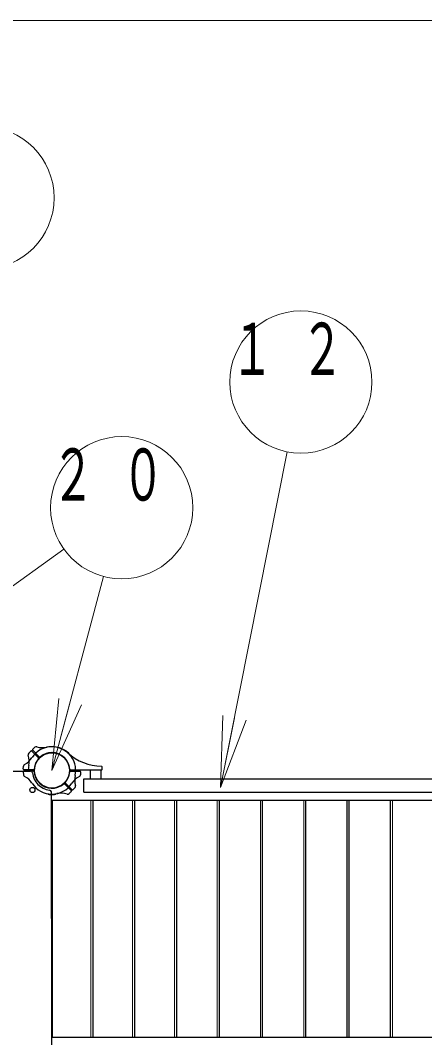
# Model space of a CAD drawing. Units: millimetres on the paper, scale 1:60. Extents: x -571 to 0, y -594 to 267.
# Drawn here: x -274.48 to -257.43, y 162.39 to 205.3 of the extents above; entities that cross this region are included whole.
import ezdxf

# ---------------------------------------------------------------- set-up
doc = ezdxf.new("R2010")
doc.units = ezdxf.units.MM
doc.layers.add('1_60', color=7, linetype='Continuous', lineweight=25)
doc.styles.add('ＭＳ ゴシック', font='')
doc.styles.get('ＭＳ ゴシック').set_extended_font_data('MS Gothic')

msp = doc.modelspace()

# ---------------------------------------------------------------- linework, layer by layer
at = {"layer": '1_60', "lineweight": 13}
for p, q in [((-236.425, 205.296), (-374.061, 205.296)), ((-266.036, 172.935), (-263.231, 187.098)), ((-285.651, 173.659), (-272.645, 182.99)), ((-273.151, 173.659), (-270.978, 181.84)), ((-273.151, 173.659), (-272.864, 176.687)), ((-273.151, 173.659), (-272.381, 176.559)), ((-271.898, 176.43), (-273.151, 173.659)), ((-266.036, 172.935), (-265.944, 175.975)), ((-266.036, 172.935), (-265.453, 175.878)), ((-264.963, 175.781), (-266.036, 172.935)), ((-271.511, 162.409), (-271.511, 172.409)), ((-269.756, 162.409), (-269.756, 172.409)), ((-267.975, 162.409), (-267.975, 172.409)), ((-266.173, 162.409), (-266.173, 172.409)), ((-264.356, 162.409), (-264.356, 172.409)), ((-262.527, 162.409), (-262.527, 172.409)), ((-258.775, 162.409), (-258.775, 172.409))]:
    msp.add_line(p, q, dxfattribs=at)
at = {"layer": '1_60', "color": 2}
for p, q in [((-273.963, 174.555), (-273.867, 174.644)), ((-274.047, 174.471), (-274.136, 174.375)), ((-273.721, 174.194), (-273.999, 174.472)), ((-273.686, 174.229), (-273.964, 174.507)), ((-274.359, 173.719), (-274.354, 173.84)), ((-271.027, 173.719), (-271.032, 173.807)), ((-274.359, 173.6), (-274.354, 173.469)), ((-273.933, 173.684), (-274.325, 173.684)), ((-273.933, 173.634), (-274.325, 173.634)), ((-272.37, 173.684), (-271.061, 173.684)), ((-272.37, 173.634), (-271.978, 173.634)), ((-271.944, 173.6), (-271.949, 173.479)), ((-272.617, 173.089), (-272.339, 172.812)), ((-272.581, 173.125), (-272.304, 172.847)), ((-272.256, 172.848), (-272.173, 172.937)), ((-272.34, 172.764), (-272.428, 172.681))]:
    msp.add_line(p, q, dxfattribs=at)
at = {"layer": '1_60'}
for p, q in [((-272.572, 174.474), (-272.57, 174.476)), ((-272.336, 174.239), (-272.334, 174.241)), ((-271.545, 173.684), (-271.545, 173.309)), ((-271.091, 173.684), (-271.091, 173.309)), ((-271.812, 173.309), (-249.49, 173.309)), ((-271.812, 172.743), (-271.812, 173.309)), ((-273.318, 172.673), (-273.318, 172.671)), ((-272.985, 172.673), (-272.985, 172.671)), ((-271.812, 172.743), (-249.49, 172.743)), ((-273.151, 172.409), (-273.051, 172.409)), ((-273.151, 172.409), (-248.151, 172.409)), ((-273.133, 162.409), (-273.133, 172.409)), ((-271.41, 162.409), (-271.41, 172.409)), ((-269.657, 162.409), (-269.657, 172.409)), ((-267.879, 162.409), (-267.879, 172.409)), ((-266.08, 162.409), (-266.08, 172.409)), ((-264.265, 162.409), (-264.265, 172.409)), ((-262.441, 162.409), (-262.441, 172.409)), ((-260.691, 162.409), (-260.691, 172.409)), ((-260.611, 162.409), (-260.611, 172.409)), ((-258.862, 162.409), (-258.862, 172.409)), ((-273.151, 162.409), (-273.051, 162.409)), ((-273.151, 162.409), (-248.151, 162.409))]:
    msp.add_line(p, q, dxfattribs=at)
at = {"layer": '1_60', "color": 4}
for p, q in [((-279.401, 173.634), (-274.061, 173.634)), ((-273.176, 167.409), (-273.176, 172.749)), ((-273.176, 167.409), (-273.176, 162.069))]:
    msp.add_line(p, q, dxfattribs=at)
at = {"layer": '1_60', "lineweight": 13}
for centre in [(-276.056, 197.81), (-262.648, 190.041), (-270.207, 184.739)]:
    msp.add_circle(centre, 3, dxfattribs=at)
at = {"layer": '1_60'}
for centre, radius in [((-273.151, 173.659), 0.743), ((-273.976, 172.834), 0.108)]:
    msp.add_circle(centre, radius, dxfattribs=at)
at = {"layer": '1_60', "color": 2}
for centre, radius, start, end in [((-273.151, 173.659), 1, 90, 147.2728), ((-273.817, 174.577), 0.0833, 72.4588, 133), ((-273.541, 175.451), 0.833, 252.4588, 282.2728), ((-273.151, 173.659), 1, 45, 102.2728), ((-273.151, 173.659), 1, 47.7828, 90), ((-274.069, 174.325), 0.0833, 137, 197.5412), ((-274.943, 174.049), 0.833, 347.7272, 17.5412), ((-274.023, 174.448), 0.0333, 45, 137), ((-273.94, 174.531), 0.0333, 133, 225), ((-273.151, 173.659), 0.75, 90, 175.7293), ((-273.662, 174.253), 0.0333, 225, 310.7293), ((-273.151, 173.659), 0.75, 45, 130.7293), ((-273.151, 173.659), 0.75, 4.2707, 90), ((-271.024, 176.005), 2.167, 227.7828, 268.9158), ((-273.151, 173.659), 1, 347.7272, 45), ((-274.271, 173.837), 0.0833, 117.4588, 178), ((-274.271, 173.837), 0.0833, 117.4588, 178), ((-274.694, 174.651), 0.833, 297.4588, 327.2728), ((-273.151, 173.659), 1, 167.7272, 181.4325), ((-273.151, 173.659), 0.75, 139.2707, 225), ((-273.745, 174.17), 0.0333, 319.2707, 45), ((-273.151, 173.659), 0.75, 319.2707, 45), ((-271.065, 173.805), 0.0333, 3, 88.9159), ((-274.325, 173.718), 0.0333, 178, 270), ((-274.325, 173.601), 0.0333, 90, 182), ((-274.271, 173.482), 0.0833, 182, 242.5412), ((-274.694, 172.668), 0.833, 32.7272, 62.5412), ((-273.933, 173.718), 0.0333, 270, 355.7293), ((-273.933, 173.601), 0.0333, 4.2707, 90), ((-273.151, 173.659), 0.75, 184.2707, 270), ((-273.151, 173.659), 0.75, 270, 355.7293), ((-272.37, 173.718), 0.0333, 184.2707, 270), ((-272.37, 173.601), 0.0333, 90, 175.7293), ((-271.609, 172.668), 0.833, 117.4588, 147.2728), ((-271.36, 173.27), 0.833, 167.7272, 197.5412), ((-272.032, 173.482), 0.0833, 297.4588, 358), ((-271.978, 173.601), 0.0333, 358, 90), ((-271.061, 173.718), 0.0333, 270, 3), ((-273.151, 173.659), 1, 212.7272, 270), ((-273.151, 173.659), 0.75, 225, 310.7293), ((-273.151, 173.659), 1, 270, 327.2728), ((-272.64, 173.066), 0.0333, 45, 130.7293), ((-272.558, 173.148), 0.0333, 139.2707, 225), ((-272.234, 172.993), 0.0833, 317, 17.5412), ((-273.151, 173.659), 1, 268.5675, 282.2728), ((-272.762, 171.868), 0.833, 72.4588, 102.2728), ((-272.485, 172.742), 0.0833, 252.4588, 313), ((-272.362, 172.788), 0.0333, 313, 45), ((-272.28, 172.871), 0.0333, 225, 317)]:
    msp.add_arc(centre, radius, start, end, dxfattribs=at)
at = {"layer": '1_60'}
for centre, radius, start, end in [((-272.558, 174.465), 0.0167, 53.6269, 135), ((-273.151, 173.659), 1.017, 45, 53.6269), ((-273.151, 173.659), 1.017, 36.3731, 45), ((-272.346, 174.252), 0.0167, 315, 36.3731), ((-273.151, 173.659), 0.833, 186.7872, 263.2128), ((-273.301, 172.671), 0.0167, 180, 261.3731), ((-273.151, 173.659), 1.017, 261.3731, 270), ((-273.151, 173.659), 1.017, 270, 278.6269), ((-273.001, 172.671), 0.0167, 278.6269, 0)]:
    msp.add_arc(centre, radius, start, end, dxfattribs=at)
at = {"layer": '1_60', "color": 4}
for centre, start, end in [((-274.061, 173.551), 6.7872, 90), ((-273.26, 172.749), 0, 83.2128)]:
    msp.add_arc(centre, 0.0833, start, end, dxfattribs=at)

# ---------------------------------------------------------------- texts
at = {"layer": '1_60', "char_height": 2.199, "attachment_point": 2, "style": 'ＭＳ ゴシック'}
for s, insert in [('\\T1.64;\\W0.6;１２', (-262.648, 192.541)), ('\\T1.64;\\W0.6;２０', (-270.207, 187.239))]:
    msp.add_mtext(s, dxfattribs=dict(at, insert=insert))

doc.saveas('drawing.dxf')
